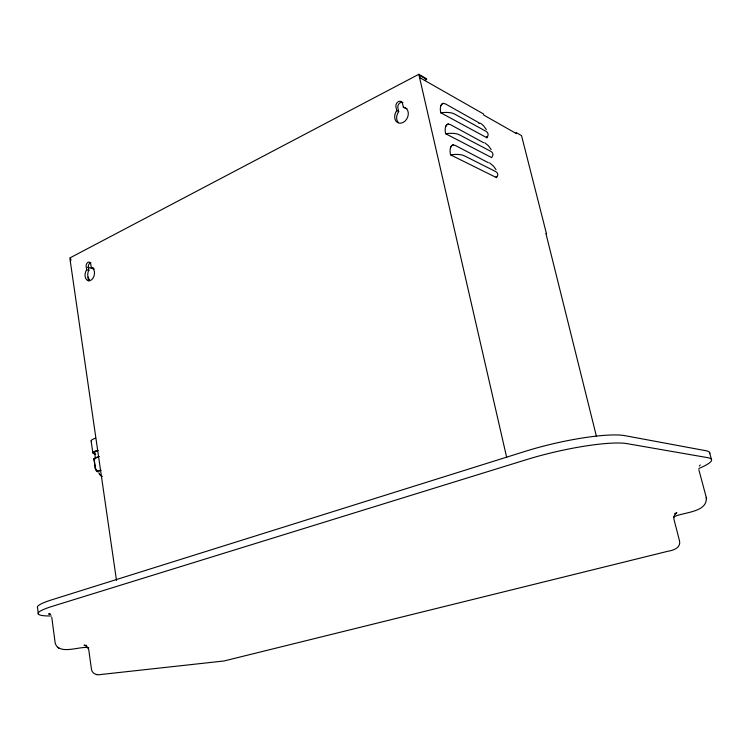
<?xml version="1.0" encoding="UTF-8"?>
<svg xmlns="http://www.w3.org/2000/svg" width="749" height="749" viewBox="0 0 749 749"><rect width="100%" height="100%" fill="white"/><g stroke="black" fill="none" stroke-linecap="round" stroke-linejoin="round"><path stroke-width="1.12" d="M488.376 162.748L455.28 145.437C449.765 142.937 449.437 151.345 450.645 154.903L496.484 177.616A18.865 7.256 -14.8 0 0 495.595 171.53L464.24 155.755A19.568 7.874 -14.5 0 0 450.645 154.903M483.564 142.713L450.411 124.615C444.99 121.937 444.485 130.242 445.73 133.771L491.653 157.59A18.781 7.509 -15 0 0 490.707 151.289L459.296 134.754A19.483 8.155 -14.6 0 0 445.73 133.771M478.302 122.415L445.589 103.989C440.262 101.152 439.579 109.326 440.871 112.846L486.869 137.741A18.697 7.762 -15.2 0 0 485.867 131.234L454.409 113.96A19.39 8.426 -14.8 0 0 440.871 112.846M699.369 466.018L700.278 464.96M450.402 147.665L452.096 145.259M445.515 126.656L447.219 124.343M440.674 105.834L442.387 103.615M97.464 471.261L95.217 468.228L93.887 458.95A9.456 2.191 -8.5 0 1 94.084 458.725L99.327 456.431M424.543 80.499L426.612 79.422L426.443 78.682L418.813 74.31L69.826 257.974L116.488 580.363M675.542 513.374L674.802 513.664L676.834 512.7L674.409 515.275L673.857 518.898L679.483 540.741C681.234 547.51 673.548 550.44 668.295 551.161L223.979 660.983L101.246 674.465C97.286 675.486 91.996 673.95 91.472 669.278L88.7 649.458L87.024 646.659L84.365 645.31L86.669 645.348M101.115 470.185L97.117 470.887M673.454 517.053C682.508 512.016 707.927 512.878 706.251 497.345L698.826 469.614M93.887 458.95L94.823 459.043M453.379 144.903L452.611 144.988M448.501 124.034L447.733 124.091M88.757 647.819C81.295 645.366 59.068 655.834 55.211 643.222L51.765 617.279M443.68 103.362L442.902 103.39M49.724 614.143L48.947 614.04L50.586 614.264M96.34 674.521L97.398 674.671M86.641 269.799A6.797 4.625 -77.7 0 0 86.818 279.92A6.797 4.625 -77.7 0 0 93.953 276.259A6.797 4.625 -77.7 0 0 91.275 267.421L90.798 264.228A3.38 2.294 -77.4 0 0 88.017 262.3A3.38 2.294 -77.4 0 0 86.172 266.607L86.641 269.799L88.869 270.342A6.807 4.962 -89.8 0 0 88.026 277.036L88.419 280.519M91.275 267.421L93.494 267.973M87.455 267.309L94.215 268.966M70.827 258.864L70.743 260.849M50.473 614.358L48.854 613.871L49.593 614.189M396.755 110.609A8.314 6.451 -64.4 0 0 397.438 122.452A8.314 6.451 -64.4 0 0 407.625 117.228A8.314 6.451 -64.4 0 0 403.355 107.219L402.531 103.521A4.138 3.193 -64.1 0 0 398.431 101.63A4.138 3.193 -64.1 0 0 395.931 106.929L396.755 110.609L398.702 111.61A8.295 6.441 -64.3 0 0 398.477 122.714M403.355 107.219L405.303 108.23A8.295 6.441 -64.3 0 1 406.95 108.68M426.612 79.422L419.449 75.34L420.002 77.784L483.508 113.951L483.788 115.103L516.454 133.659L516.183 132.554L521.529 135.597L546.47 233.716L545.909 233.463L596.476 436.517M489.565 162.851L493.6 166.222L496.035 169.677M57.673 647.37L59.068 648.241M484.725 142.731L488.376 145.709L491.166 149.547M480.465 123.145L483.564 125.757L486.354 129.586M479.444 123.407L478.789 122.845L479.341 123.416M96.05 469.829L95.75 469.22A4.316 3.015 -84.4 0 1 95.423 468.003L94.084 458.725M88.026 277.036L88.625 278.609A6.807 4.962 -89.8 0 0 89.505 279.911M486.532 136.515L486.869 137.741M496.147 176.371L496.484 177.616M709.509 452.377L711.381 459.249M99.533 473.939L99.701 474.557M418.813 74.31L506.68 457.405M398.702 111.61L397.888 107.94A4.129 3.193 -64.1 0 1 399.18 103.587A4.129 3.193 -64.1 0 1 402.943 102.51M706.588 499.012L706.251 497.345M88.869 270.342L88.391 267.159A3.38 2.294 -77.4 0 1 90.854 262.656M95.46 458.603L94.608 452.668A7.63 1.807 -8.5 0 1 98.185 450.561M91.125 440.918L92.848 452.92M38.33 614.002L37.525 607.757A57.345 7.443 -9.5 0 1 51.653 599.865L525.339 451.301A73.486 12.461 -12.7 0 1 624.984 435.675L705.801 450.701A65.069 9.419 -12.9 0 1 709.696 453.613M88.625 278.609L88.888 280.931M51.269 615.978A57.42 7.19 -9.5 0 1 52.496 606.269L527.24 459.409A73.608 12.05 -12.6 0 1 627.016 443.633L707.683 457.658A65.163 9.1 -12.9 0 1 698.854 468.471M99.402 471.758A5.074 3.539 -84.4 0 1 95.217 468.228M94.73 458.819A8.398 1.947 -8.5 0 1 95.9 457.461M102.379 476.411A9.334 6.544 -84.5 0 1 98.999 473.555M95.657 458.116A7.64 1.77 -8.5 0 1 97.51 457.03M95.769 454.072A9.4 2.219 -8.5 0 1 97.295 450.318M91.518 441.461A9.372 2.303 -8.4 0 1 95.544 438.249M84.909 645.385L84.094 645.31L84.88 645.423"/></g></svg>
